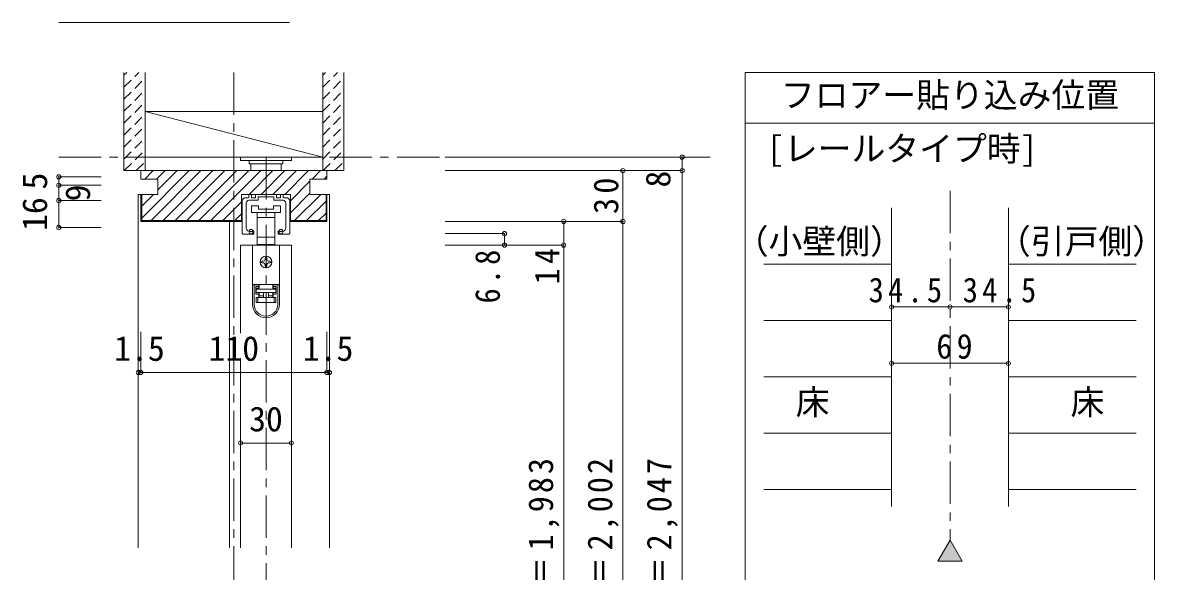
# Model space of a CAD drawing. Units: millimetres at full size, sheet at 1:5. Extents: x -957 to 993, y -689 to 708.
# Drawn here: x -95 to 574, y -227 to 98 of the extents above; entities that cross this region are included whole.
import ezdxf
from ezdxf.enums import TextEntityAlignment as Align

# ---------------------------------------------------------------- set-up
doc = ezdxf.new("R2010")
doc.units = ezdxf.units.MM
doc.header["$LTSCALE"] = 5
doc.header["$PDMODE"] = 32
doc.header["$PDSIZE"] = 2.5
doc.linetypes.add('CHAIN1', pattern=[8, 5, -1, 1, -1])
doc.linetypes.add('DASHED1', pattern=[1.8, 1.2, -0.6])
doc.layers.add('0-B_寸法', color=7, linetype='Continuous', lineweight=9)
doc.layers.add('F-0_補助線', color=7, linetype='Continuous')
doc.styles.add('ＭＳ ゴシック', font='')
doc.styles.get('ＭＳ ゴシック').set_extended_font_data('MS Gothic')

# ---------------------------------------------------------------- blocks, each defined once
blk = doc.blocks.new('01')
at = {"layer": '0-B_寸法'}
for p, q in [((-10.15, 6.02), (-10.15, 7.42)), ((-8.95, 7.72), (-9.85, 7.72)), ((-8.65, 6.02), (-8.65, 7.42)), ((-6.15, 7.42), (-6.15, 6.02)), ((-5.85, 7.72), (5.85, 7.72)), ((6.15, 7.42), (6.15, 6.02)), ((8.65, 6.02), (8.65, 7.42)), ((8.95, 7.72), (9.85, 7.72)), ((10.15, 6.02), (10.15, 7.42)), ((-14, 3.72), (-14, -15.48)), ((-12, 5.72), (-10.45, 5.72)), ((-11.65, 2.72), (-11.65, -12.157)), ((-10.15, 4.22), (-4.95, 4.22)), ((-6.45, 5.72), (-8.35, 5.72)), ((-4.65, 4.52), (-4.65, 5.92)), ((-4.35, 6.22), (-0.3, 6.22)), ((0, 6.52), (-0.3, 6.22)), ((0, 6.52), (0.3, 6.22)), ((4.35, 6.22), (0.3, 6.22)), ((4.65, 4.52), (4.65, 5.92)), ((10.15, 4.22), (4.95, 4.22)), ((6.45, 5.72), (8.35, 5.72)), ((12, 5.72), (10.45, 5.72)), ((11.65, 2.72), (11.65, -12.157)), ((14, 3.72), (14, -15.48)), ((-13.7, -15.78), (-7.45, -15.78)), ((-7.15, -15.48), (-7.15, -14.405)), ((7.15, -15.48), (7.15, -14.405)), ((13.7, -15.78), (7.45, -15.78))]:
    blk.add_line(p, q, dxfattribs=at)
for centre, radius, start, end in [((-9.85, 7.42), 0.3, 90, 180), ((-8.95, 7.42), 0.3, 0, 90), ((-5.85, 7.42), 0.3, 90, 180), ((5.85, 7.42), 0.3, 0, 90), ((8.95, 7.42), 0.3, 90, 180), ((9.85, 7.42), 0.3, 0, 90), ((-12, 3.72), 2, 90, 180), ((-10.15, 2.72), 1.5, 90, 180), ((-10.45, 6.02), 0.3, 270, 0), ((-8.35, 6.02), 0.3, 180, 270), ((-6.45, 6.02), 0.3, 270, 0), ((-4.95, 4.52), 0.3, 270, 0), ((-4.35, 5.92), 0.3, 90, 180), ((4.35, 5.92), 0.3, 0, 90), ((4.95, 4.52), 0.3, 180, 270), ((6.45, 6.02), 0.3, 180, 270), ((8.35, 6.02), 0.3, 270, 0), ((10.45, 6.02), 0.3, 180, 270), ((10.15, 2.72), 1.5, 0, 90), ((12, 3.72), 2, 0, 90), ((-9.65, -12.157), 2, 180, 253.54075), ((9.65, -12.157), 2, 286.45925, 0), ((-13.7, -15.48), 0.3, 180, 270), ((-8.8, -9.28), 5, 253.54075, 284.75682), ((-7.45, -14.405), 0.3, 0, 104.75682), ((-7.45, -15.48), 0.3, 270, 0), ((7.45, -14.405), 0.3, 75.24318, 180), ((7.45, -15.48), 0.3, 180, 270), ((8.8, -9.28), 5, 255.24318, 286.45925), ((13.7, -15.48), 0.3, 270, 0)]:
    blk.add_arc(centre, radius, start, end, dxfattribs=at)
for p in [(-8.8, -14.28), (8.8, -14.28)]:
    blk.add_point(p, dxfattribs=at)

msp = doc.modelspace()

# ---------------------------------------------------------------- linework, layer by layer
at = {"layer": '0-B_寸法'}
for p, q in [((62.609, 97.544), (-73.818, 97.544)), ((-35.318, 68.058), (-35.318, 10.058)), ((-22.818, 68.058), (-22.818, 10.058)), ((82.182, 68.058), (82.182, 10.058)), ((94.682, 68.058), (94.682, 10.058)), ((332, 68.058), (332, -482.581)), ((573.877, 68.058), (332, 68.058)), ((573.877, 68.058), (573.877, -482.581)), ((-22.818, 18.058), (-22.818, 45.058)), ((-22.818, 45.058), (82.182, 45.058)), ((-22.818, 45.058), (82.182, 18.058)), ((-22.818, 45.058), (-22.818, 18.058)), ((82.182, 18.058), (82.182, 45.058)), ((573.877, 38.058), (332, 38.058)), ((-22.818, 18.058), (82.182, 18.058)), ((33.682, 18.058), (33.682, 16.058)), ((33.682, 16.058), (63.682, 16.058)), ((38.682, 16.058), (38.682, 14.058)), ((38.682, 14.058), (58.682, 14.058)), ((39.682, 14.058), (39.682, 10.058)), ((57.682, 10.058), (57.682, 14.058)), ((58.682, 16.058), (58.682, 14.058)), ((63.682, 18.058), (63.682, 16.058)), ((294.682, 18.058), (154.682, 18.058)), ((294.682, 18.058), (294.682, 10.058)), ((-35.318, 10.058), (-22.818, 10.058)), ((84.682, 10.058), (-25.318, 10.058)), ((-25.318, 5.058), (-25.318, 10.058)), ((-24.818, -17.929), (3.169, 10.058)), ((-23.045, 5.058), (-18.045, 10.058)), ((-19.26, -19.442), (10.24, 10.058)), ((-15.974, 5.058), (-10.974, 10.058)), ((-15.318, -1.358), (-3.903, 10.058)), ((-12.189, -19.442), (17.311, 10.058)), ((-5.118, -19.442), (24.382, 10.058)), ((1.953, -19.442), (31.453, 10.058)), ((9.024, -19.442), (38.524, 10.058)), ((16.095, -19.442), (45.595, 10.058)), ((38.666, -3.942), (52.666, 10.058)), ((45.737, -3.942), (59.737, 10.058)), ((52.808, -3.942), (66.808, 10.058)), ((59.879, -3.942), (73.879, 10.058)), ((75.95, 5.058), (80.95, 10.058)), ((82.182, 10.058), (94.682, 10.058)), ((83.021, 5.058), (84.682, 6.718)), ((84.682, 5.058), (84.682, 10.058)), ((84.682, 10.058), (86.182, 10.058)), ((294.682, 10.058), (154.682, 10.058)), ((259.682, -439.942), (259.682, 10.058)), ((294.682, 10.058), (294.682, -427.942)), ((-25.318, 5.058), (-15.318, 5.058)), ((-15.318, 5.058), (-15.318, -3.942)), ((63.082, -7.811), (74.682, 3.789)), ((84.682, 5.058), (74.682, 5.058)), ((74.682, 5.058), (74.682, -3.942)), ((-25.318, -3.942), (-25.318, -19.942)), ((-24.818, -3.942), (-24.818, -19.442)), ((-24.818, -10.858), (-17.903, -3.942)), ((34.282, -19.942), (34.282, -3.942)), ((63.082, -3.942), (34.282, -3.942)), ((63.082, -14.882), (74.682, -3.282)), ((63.082, -19.942), (63.082, -3.942)), ((65.592, -19.442), (81.092, -3.942)), ((84.182, -3.942), (84.182, -19.442)), ((84.682, -3.942), (84.682, -19.942)), ((34.282, -8.326), (23.166, -19.442)), ((40.182, -10.642), (40.182, -14.642)), ((44.182, -10.642), (40.182, -10.642)), ((44.182, -12.642), (44.182, -10.642)), ((53.182, -12.642), (44.182, -12.642)), ((53.182, -10.642), (53.182, -12.642)), ((57.182, -10.642), (53.182, -10.642)), ((57.182, -14.642), (57.182, -10.642)), ((72.664, -19.442), (84.182, -7.924)), ((418.569, -11.942), (418.569, -188.449)), ((487.569, -11.942), (487.569, -188.449)), ((-25.318, -19.942), (34.282, -19.942)), ((-24.818, -19.442), (34.282, -19.442)), ((27.182, -19.942), (27.182, -212.942)), ((30.237, -19.442), (34.282, -15.398)), ((40.182, -14.642), (48.682, -14.642)), ((43.432, -14.642), (43.432, -17.642)), ((43.432, -17.642), (43.432, -29.242)), ((43.432, -17.642), (48.682, -17.642)), ((48.682, -14.642), (57.182, -14.642)), ((48.682, -17.642), (53.932, -17.642)), ((53.932, -17.642), (53.932, -14.642)), ((53.932, -29.242), (53.932, -17.642)), ((63.082, -19.442), (84.182, -19.442)), ((63.082, -19.942), (84.682, -19.942)), ((79.735, -19.442), (84.182, -14.995)), ((259.682, -19.942), (154.682, -19.942)), ((224.682, -19.942), (224.682, -419.942)), ((43.432, -29.242), (43.432, -33.642)), ((48.682, -29.242), (43.432, -29.242)), ((53.932, -29.242), (48.682, -29.242)), ((53.932, -33.642), (53.932, -29.242)), ((189.682, -27.142), (154.682, -27.142)), ((189.682, -27.142), (189.682, -33.942)), ((33.682, -33.942), (33.682, -85.918)), ((63.682, -33.942), (33.682, -33.942)), ((40.782, -33.942), (40.782, -57.242)), ((56.582, -33.942), (40.782, -33.942)), ((43.432, -33.642), (44.682, -33.642)), ((52.682, -33.942), (52.682, -33.642)), ((52.682, -33.642), (53.932, -33.642)), ((56.582, -33.942), (56.582, -57.242)), ((63.682, -33.942), (63.682, -212.942)), ((224.682, -33.942), (154.682, -33.942)), ((47.182, -43.442), (46.182, -43.442)), ((46.182, -44.442), (47.182, -44.442)), ((48.182, -41.442), (48.182, -42.442)), ((48.182, -45.442), (48.182, -46.442)), ((49.182, -42.442), (49.182, -41.442)), ((49.182, -46.442), (49.182, -45.442)), ((51.182, -43.442), (50.182, -43.442)), ((50.182, -44.442), (51.182, -44.442)), ((343.069, -45.244), (418.569, -45.244)), ((487.569, -45.244), (563.069, -45.244)), ((40.782, -57.242), (40.782, -57.342)), ((56.582, -57.242), (40.782, -57.242)), ((40.782, -57.342), (40.782, -69.042)), ((41.782, -57.342), (40.782, -57.342)), ((41.782, -69.042), (41.782, -57.342)), ((44.482, -57.342), (41.782, -57.342)), ((42.582, -58.342), (44.482, -58.342)), ((42.582, -58.342), (42.582, -63.042)), ((44.482, -59.342), (42.582, -59.342)), ((44.682, -59.442), (42.782, -59.442)), ((42.782, -59.442), (42.782, -59.942)), ((43.782, -57.342), (43.782, -57.242)), ((44.482, -57.342), (44.482, -58.342)), ((44.482, -58.342), (44.482, -59.342)), ((44.682, -59.442), (44.682, -57.242)), ((52.682, -57.242), (52.682, -59.442)), ((54.582, -59.442), (52.682, -59.442)), ((52.882, -58.342), (52.882, -57.342)), ((55.582, -57.342), (52.882, -57.342)), ((52.882, -58.342), (54.782, -58.342)), ((53.582, -57.242), (53.582, -57.342)), ((54.582, -59.942), (54.582, -59.442)), ((54.782, -63.042), (54.782, -58.342)), ((56.582, -57.242), (56.582, -57.342)), ((56.582, -69.042), (56.582, -57.342)), ((44.482, -63.042), (42.582, -63.042)), ((42.782, -67.942), (42.782, -64.942)), ((42.782, -64.942), (43.782, -64.942)), ((43.782, -64.942), (43.782, -67.942)), ((43.782, -64.942), (53.582, -64.942)), ((44.482, -63.042), (44.482, -64.942)), ((44.682, -63.942), (44.682, -61.942)), ((44.682, -63.942), (47.182, -63.942)), ((44.682, -64.942), (44.682, -63.942)), ((47.182, -61.942), (47.182, -64.942)), ((50.182, -61.942), (50.182, -64.942)), ((52.682, -61.942), (52.682, -63.942)), ((52.882, -62.042), (54.782, -62.042)), ((52.882, -63.042), (52.882, -62.042)), ((52.882, -64.942), (52.882, -63.042)), ((54.782, -63.042), (52.882, -63.042)), ((53.582, -67.942), (53.582, -64.942)), ((53.582, -64.942), (54.582, -64.942)), ((54.582, -64.942), (54.582, -67.942)), ((43.782, -67.942), (42.782, -67.942)), ((53.582, -67.942), (43.782, -67.942)), ((54.582, -67.942), (53.582, -67.942)), ((418.569, -70.504), (453.069, -70.504)), ((453.069, -70.504), (487.569, -70.504)), ((343.069, -78.545), (418.569, -78.545)), ((487.569, -78.545), (563.069, -78.545)), ((-25.318, -109.246), (-25.318, -85.188)), ((-25.318, -109.246), (-25.318, -85.188)), ((84.682, -109.246), (84.682, -88.688)), ((33.682, -100.847), (33.682, -212.942)), ((418.569, -103.805), (487.569, -103.805)), ((-25.318, -109.246), (84.682, -109.246)), ((343.069, -111.846), (418.569, -111.846)), ((487.569, -111.846), (563.069, -111.846)), ((343.069, -145.148), (418.569, -145.148)), ((487.569, -145.148), (563.069, -145.148)), ((33.682, -150.942), (63.682, -150.942)), ((343.069, -178.449), (418.569, -178.449)), ((487.569, -178.449), (563.069, -178.449)), ((453.069, -208.332), (445.932, -220.694)), ((453.069, -208.332), (460.206, -220.694)), ((460.206, -220.694), (445.932, -220.694))]:
    msp.add_line(p, q, dxfattribs=at)
at = {"layer": '0-B_寸法', "linetype": 'DASHED1'}
for p, q in [((-35.318, 59.337), (-26.598, 68.058)), ((-35.318, 66.408), (-33.669, 68.058)), ((82.182, 59.337), (90.902, 68.058)), ((82.182, 66.408), (83.831, 68.058)), ((-35.318, 52.266), (-22.818, 64.766)), ((82.182, 52.266), (94.682, 64.766)), ((-35.318, 45.195), (-22.818, 57.695)), ((82.182, 45.195), (94.682, 57.695)), ((-35.318, 38.124), (-22.818, 50.624)), ((82.182, 38.124), (94.682, 50.624)), ((-35.318, 31.053), (-22.818, 43.553)), ((82.182, 31.053), (94.682, 43.553)), ((-35.318, 23.982), (-22.818, 36.482)), ((82.182, 23.982), (94.682, 36.482)), ((-35.318, 16.911), (-22.818, 29.411)), ((82.182, 16.911), (94.682, 29.411)), ((-35.1, 10.058), (-22.818, 22.34)), ((82.4, 10.058), (94.682, 22.34)), ((-28.029, 10.058), (-22.818, 15.269)), ((89.471, 10.058), (94.682, 15.269))]:
    msp.add_line(p, q, dxfattribs=at)
at = {"layer": '0-B_寸法', "linetype": 'CHAIN1'}
for p, q in [((29.682, 68.058), (29.682, -449.942)), ((-73.818, 18.058), (313.682, 18.058)), ((48.682, 18.058), (48.682, -439.942)), ((453.069, -1.942), (453.069, -208.332))]:
    msp.add_line(p, q, dxfattribs=at)
at = {"layer": '0-B_寸法', "color": 4}
for p, q in [((-73.818, 6.407), (-73.818, 1.407)), ((-73.818, 6.407), (-48.818, 6.407)), ((-73.818, 1.407), (-48.818, 1.407)), ((-73.818, 1.407), (-73.818, -7.593)), ((-73.818, -7.593), (-48.818, -7.593)), ((-73.818, -7.593), (-73.818, -23.593)), ((-73.818, -23.593), (-48.818, -23.593)), ((-26.818, -109.246), (-26.818, -85.188)), ((-25.318, -109.246), (-25.318, -85.188)), ((84.682, -109.246), (84.682, -85.188)), ((86.182, -109.246), (86.182, -85.188)), ((-25.318, -109.246), (-26.818, -109.246)), ((84.682, -109.246), (86.182, -109.246))]:
    msp.add_line(p, q, dxfattribs=at)
at = {"layer": '0-B_寸法'}
for points in [[(-15.318, -3.942), (-26.818, -3.942), (-26.818, -212.942)], [(74.682, -3.942), (86.182, -3.942), (86.182, -212.942)], [(52.682, -33.642), (44.682, -33.642), (44.682, -33.942)], [(54.782, -59.342), (52.882, -59.342), (52.882, -58.342)], [(56.582, -57.342), (55.582, -57.342), (55.582, -69.042)], [(42.582, -62.042), (44.482, -62.042), (44.482, -63.042)], [(50.182, -63.942), (52.682, -63.942), (52.682, -64.942)]]:
    msp.add_lwpolyline(points, dxfattribs=at)
msp.add_lwpolyline([(54.582, -61.942), (42.782, -61.942), (42.782, -59.942), (54.582, -59.942)], close=True, dxfattribs=at)
msp.add_circle((48.682, -43.942), 3.5, dxfattribs=at)
for centre, radius, start, end in [((46.182, -43.942), 0.5, 90, 180), ((46.182, -43.942), 0.5, 180, 270), ((47.182, -42.442), 1, 270, 0), ((47.182, -45.442), 1, 0, 90), ((48.682, -41.442), 0.5, 90, 180), ((48.682, -46.442), 0.5, 180, 270), ((48.682, -41.442), 0.5, 0, 90), ((48.682, -46.442), 0.5, 270, 0), ((50.182, -42.442), 1, 180, 270), ((50.182, -45.442), 1, 90, 180), ((51.182, -43.942), 0.5, 0, 90), ((51.182, -43.942), 0.5, 270, 0), ((48.682, -69.042), 7.9, 180, 0), ((48.682, -69.042), 6.9, 180, 0)]:
    msp.add_arc(centre, radius, start, end, dxfattribs=at)
for p in [(294.682, 18.058), (-73.818, 6.407), (259.682, 10.058), (294.682, 10.058), (-73.818, 1.407), (-73.818, -7.593), (224.682, -19.942), (259.682, -19.942), (-73.818, -23.593), (189.682, -27.142), (189.682, -33.942), (224.682, -33.942), (418.569, -70.504), (453.069, -70.504), (487.569, -70.504), (418.569, -103.805), (487.569, -103.805), (-26.818, -109.246), (-25.318, -109.246), (84.682, -109.246), (86.182, -109.246), (33.682, -150.942), (63.682, -150.942)]:
    msp.add_point(p, dxfattribs=at)
at = {"layer": '0-B_寸法', "color": 16}
msp.add_solid([(460.206, -220.694), (453.069, -208.332), (445.932, -220.694)], dxfattribs=at)

# ---------------------------------------------------------------- block references
at = {"layer": 'F-0_補助線'}
msp.add_blockref('01', (48.682, -11.662), dxfattribs=at)

# ---------------------------------------------------------------- texts
at = {"layer": '0-B_寸法', "style": 'ＭＳ ゴシック'}
for s, p in [('フロアー貼り込み位置', (353.069, 43.058)), ('[レールタイプ時]', (344.882, 11.368)), ('（小壁側）', (325.792, -43.457)), ('（引戸側）', (480.811, -43.457)), ('1.5', (-41.068, -106.746)), ('110', (14.682, -106.746)), ('1.5', (70.432, -106.746)), ('床', (361.819, -138.497)), ('床', (524.319, -138.497)), ('30', (38.682, -148.442))]:
    msp.add_text(s, height=14.66, dxfattribs=at).set_placement(p, align=Align.BOTTOM_LEFT)
for s, p in [('5', (-76.318, -1.093)), ('8', (292.182, 0.058)), ('9', (-50.923, -8.093)), ('16', (-76.318, -25.593))]:
    msp.add_text(s, height=14.66, rotation=90, dxfattribs=at).set_placement(p, align=Align.BOTTOM_LEFT)
at = {"layer": '0-B_寸法', "char_height": 14.66, "attachment_point": 7, "rotation": 90, "style": 'ＭＳ ゴシック'}
for s, insert in [('\\T1.27;\\W0.95;30', (257.182, -15.567)), ('\\T1.27;\\W0.9;6.8', (187.182, -68.442)), ('\\T1.27;\\W0.95;14', (222.182, -57.192)), ('\\T1.19;\\W0.95;ＤＨ＝1,983', (222.182, -282.192)), ('\\T1.19;\\W0.95;枠内＝2,002', (257.182, -282.192)), ('\\T1.19;\\W0.95;枠外＝2,047', (292.182, -282.192))]:
    msp.add_mtext(s, dxfattribs=dict(at, insert=insert))
at = {"layer": '0-B_寸法', "char_height": 14.66, "attachment_point": 7, "style": 'ＭＳ ゴシック'}
for s, insert in [('\\T1.28;\\W0.9;34.5', (404.951, -68.004)), ('\\T1.28;\\W0.9;34.5', (460.588, -68.004)), ('\\T1.27;\\W0.95;69', (444.944, -101.305))]:
    msp.add_mtext(s, dxfattribs=dict(at, insert=insert))

doc.saveas('drawing.dxf')
